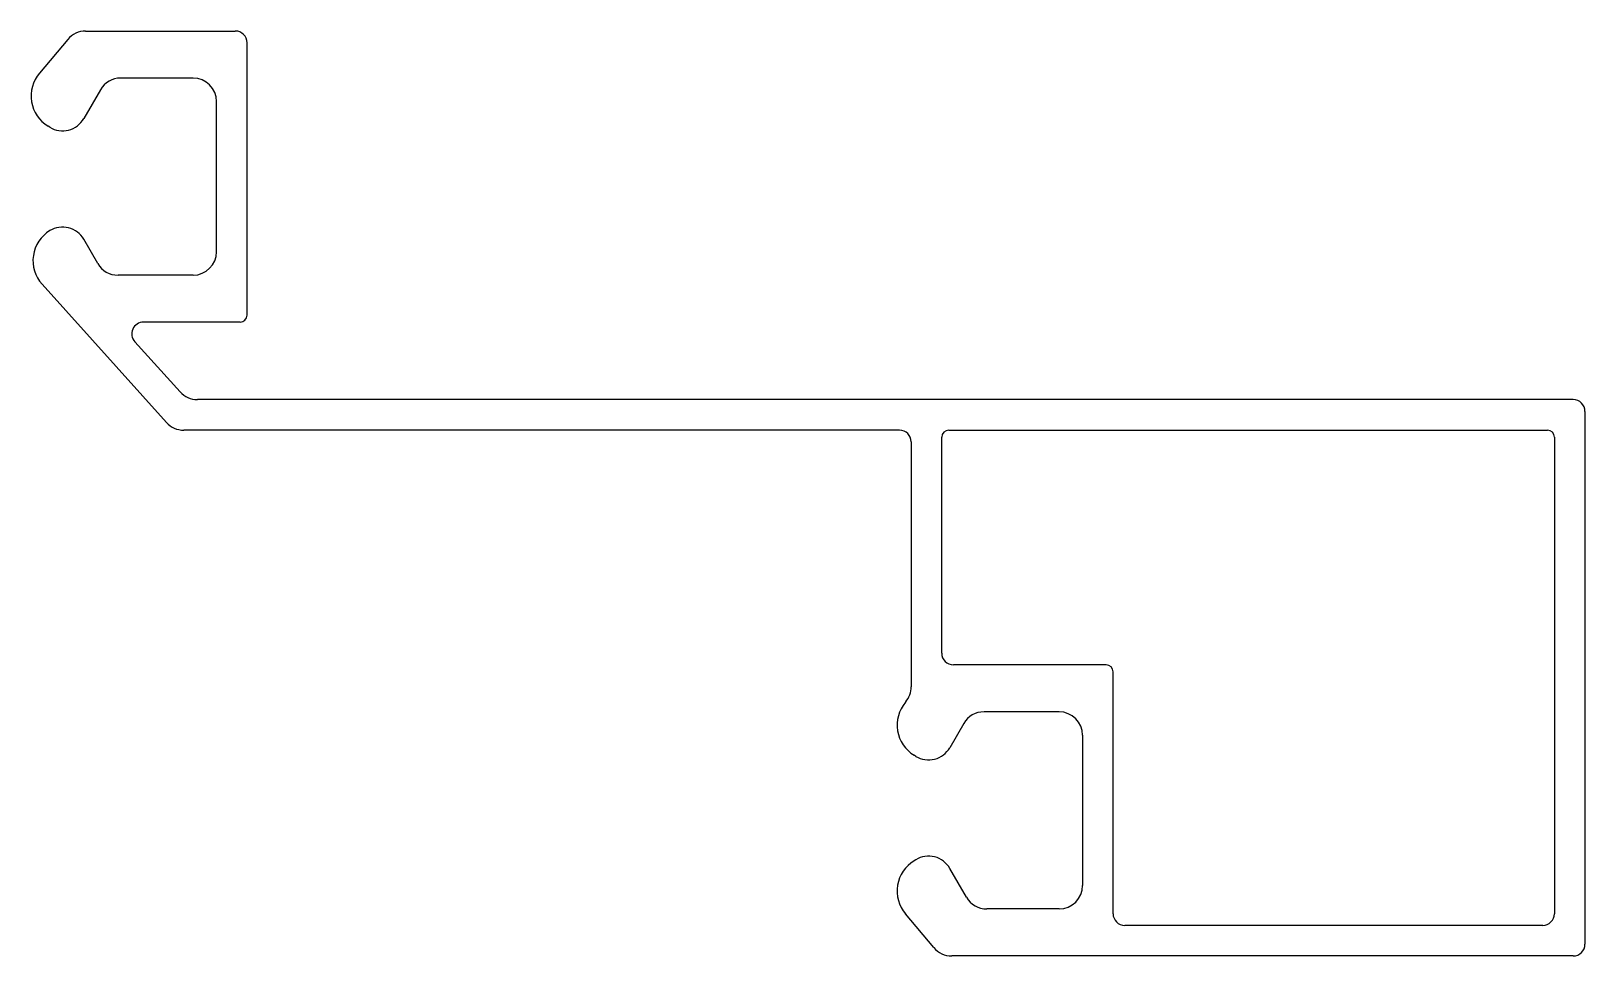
# Model space of a CAD drawing. Extents: x 1000.7 to 1066.9, y 484.9 to 524.3.
import ezdxf

# ---------------------------------------------------------------- set-up
doc = ezdxf.new("R2010")
doc.units = 0
doc.layers.get('0').update_dxf_attribs({"linetype": 'CONTINUOUS'})

msp = doc.modelspace()

# ---------------------------------------------------------------- linework, layer by layer
for p, q in [((1002.986, 524.283), (1009.361, 524.283)), ((1002.22, 523.926), (1001.014, 522.488)), ((1009.861, 512.183), (1009.861, 523.783)), ((1007.561, 522.283), (1004.481, 522.283)), ((1003.615, 521.783), (1002.905, 520.553)), ((1008.561, 514.883), (1008.561, 521.283)), ((1001.462, 520.185), (1001.384, 520.232)), ((1001.462, 515.781), (1001.462, 515.781)), ((1003.5, 514.383), (1002.905, 515.412)), ((1007.561, 513.883), (1004.366, 513.883)), ((1006.426, 507.611), (1001.127, 513.496)), ((1009.561, 511.883), (1005.452, 511.883)), ((1007.005, 508.911), (1005.08, 511.048)), ((1066.352, 508.58), (1007.748, 508.58)), ((1066.852, 508.08), (1066.852, 485.38)), ((1037.652, 507.28), (1007.169, 507.28)), ((1039.752, 507.28), (1065.252, 507.28)), ((1038.152, 506.78), (1038.152, 496.344)), ((1039.452, 497.78), (1039.452, 506.98)), ((1065.552, 506.98), (1065.552, 486.68)), ((1046.452, 497.28), (1039.952, 497.28)), ((1046.752, 486.68), (1046.752, 496.98)), ((1037.918, 495.701), (1037.904, 495.685)), ((1044.452, 495.28), (1041.256, 495.28)), ((1040.39, 494.78), (1039.796, 493.751)), ((1045.452, 494.28), (1045.452, 487.88)), ((1038.353, 493.382), (1038.275, 493.429)), ((1038.353, 488.978), (1038.275, 488.931)), ((1040.506, 487.38), (1039.796, 488.61)), ((1039.111, 485.237), (1037.904, 486.675)), ((1044.452, 486.88), (1041.372, 486.88)), ((1065.052, 486.18), (1047.252, 486.18)), ((1066.352, 484.88), (1039.877, 484.88))]:
    msp.add_line(p, q)
for centre, radius, start, end in [((1002.986, 523.283), 1, 90, 140), ((1009.361, 523.783), 0.5, 0, 90), ((1002.168, 521.519), 1.507, 140, 238.67364), ((1004.481, 521.283), 1, 90, 150), ((1007.561, 521.283), 1, 0, 90), ((1002.003, 521.074), 1.041, 238.67364, 330), ((1002.242, 514.5), 1.5, 121.32636, 222), ((1002.003, 514.891), 1.041, 30, 121.32636), ((1004.366, 514.883), 1, 210, 270), ((1007.561, 514.883), 1, 270, 0), ((1005.452, 511.383), 0.5, 90, 222), ((1009.561, 512.183), 0.3, 270, 0), ((1007.748, 509.58), 1, 222, 270), ((1066.352, 508.08), 0.5, 0, 90), ((1007.169, 508.28), 1, 222, 270), ((1037.652, 506.78), 0.5, 0, 90), ((1039.752, 506.98), 0.3, 90, 180), ((1065.252, 506.98), 0.3, 0, 90), ((1039.952, 497.78), 0.5, 180, 270), ((1046.452, 496.98), 0.3, 0, 90), ((1037.152, 496.344), 1, 320, 0), ((1039.059, 494.716), 1.507, 140, 238.67364), ((1041.256, 494.28), 1, 90, 150), ((1044.452, 494.28), 1, 0, 90), ((1038.894, 494.272), 1.041, 238.67364, 330), ((1039.059, 487.644), 1.507, 121.32636, 220), ((1038.894, 488.089), 1.041, 30, 121.32636), ((1044.452, 487.88), 1, 270, 0), ((1041.372, 487.88), 1, 210, 270), ((1047.252, 486.68), 0.5, 180, 270), ((1065.052, 486.68), 0.5, 270, 0), ((1039.877, 485.88), 1, 220, 270), ((1066.352, 485.38), 0.5, 270, 0)]:
    msp.add_arc(centre, radius, start, end)

doc.saveas('drawing.dxf')
